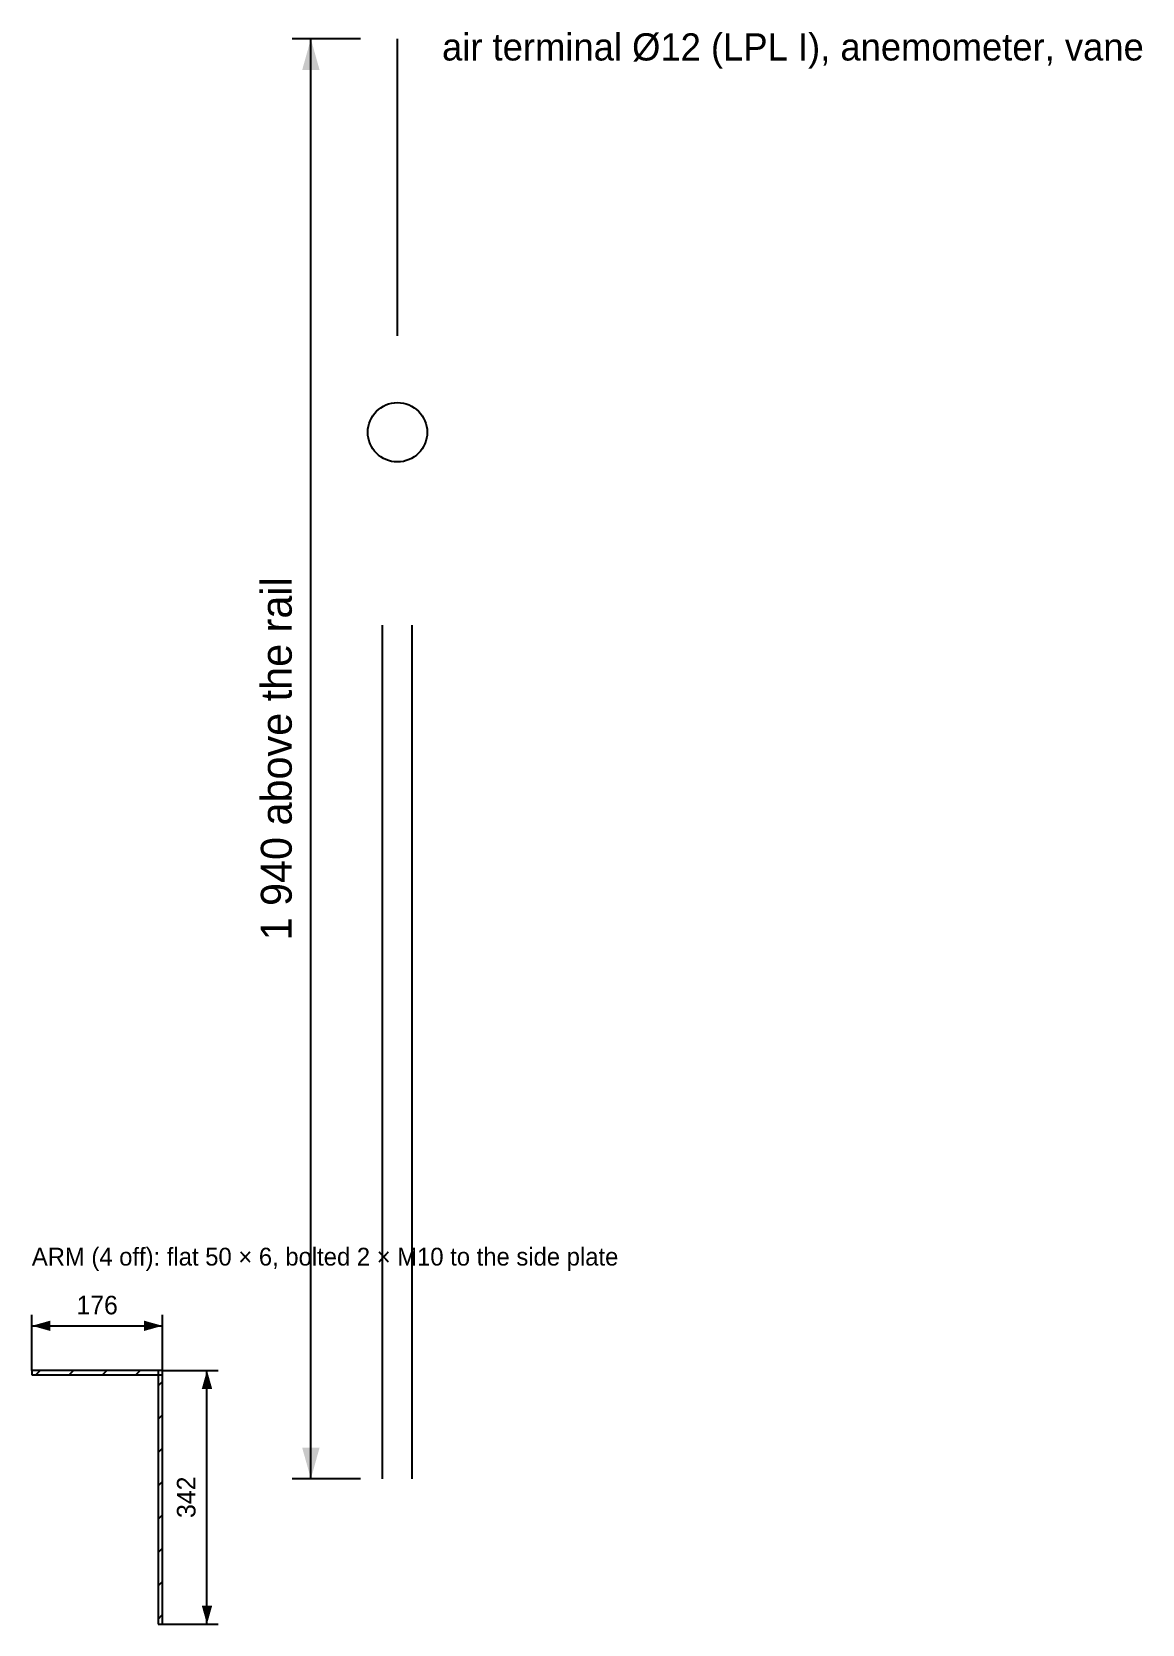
# Model space of a CAD drawing. Header units: millimetres. Extents: x 0 to 1496, y -196 to 1950.
import ezdxf
from ezdxf.enums import TextEntityAlignment as Align

# ---------------------------------------------------------------- set-up
doc = ezdxf.new("R2010")
doc.units = ezdxf.units.MM
for name, color, linetype in [('DIM', 3, 'Continuous'), ('HATCH', 9, 'Continuous'), ('OUTLINE', 7, 'Continuous'), ('TEXT', 3, 'Continuous')]:
    doc.layers.add(name, color=color, linetype=linetype)

msp = doc.modelspace()

# ---------------------------------------------------------------- hatches: boundary and pattern name
at = {"layer": 'DIM'}
for points in [[(376, 1940), (364.3, 1898.3), (387.7, 1898.3)], [(0, 206), (25, 199), (25, 213)], [(176, 206), (151, 213), (151, 199)], [(236, 146), (229, 121), (243, 121)], [(376, 0), (387.7, 41.7), (364.3, 41.7)], [(236, -196), (243, -171), (229, -171)]]:
    msp.add_hatch(color=7, dxfattribs=at).paths.add_polyline_path(points)
at = {"layer": 'HATCH'}
h = msp.add_hatch(dxfattribs=at)
h.set_pattern_fill('ANSI31', scale=10)
h.paths.add_polyline_path([(0, 140), (176, 140), (176, 146), (0, 146)])
h = msp.add_hatch(dxfattribs=at)
h.set_pattern_fill('ANSI31', scale=10)
h.paths.add_polyline_path([(170, -196), (176, -196), (176, 146), (170, 146)])

# ---------------------------------------------------------------- linework, layer by layer
at = {"layer": 'DIM'}
for p, q in [((442.7, 1940), (351, 1940)), ((376, 0), (376, 1940)), ((0, 146), (0, 221)), ((176, 146), (176, 221)), ((0, 206), (176, 206)), ((176, 146), (251, 146)), ((236, -196), (236, 146)), ((442.7, 0), (351, 0)), ((176, -196), (251, -196))]:
    msp.add_line(p, q, dxfattribs=at)
at = {"layer": 'OUTLINE'}
for p, q in [((492.7, 1540), (492.7, 1940)), ((472.7, 0), (472.7, 1150)), ((512.7, 0), (512.7, 1150))]:
    msp.add_line(p, q, dxfattribs=at)
for points in [[(0, 140), (176, 140), (176, 146), (0, 146)], [(170, -196), (176, -196), (176, 146), (170, 146)]]:
    msp.add_lwpolyline(points, close=True, dxfattribs=at)
msp.add_circle((492.7, 1410), 40, dxfattribs=at)

# ---------------------------------------------------------------- texts
at = {"layer": 'DIM'}
for s, height, p in [('1 940 above the rail', 41.667, (362.7, 970)), ('342', 25, (228, -25))]:
    msp.add_text(s, height=height, rotation=90, dxfattribs=at).set_placement(p, align=Align.BOTTOM_CENTER)
msp.add_text('176', height=25, dxfattribs=at).set_placement((88, 214), align=Align.BOTTOM_CENTER)
at = {"layer": 'TEXT'}
for s, height, p in [('air terminal Ø12 (LPL I), anemometer, vane', 36.667, (552.7, 1900)), ('ARM (4 off): flat 50 × 6, bolted 2 × M10 to the side plate', 24, (0, 280))]:
    msp.add_text(s, height=height, dxfattribs=at).set_placement(p, align=Align.BOTTOM_LEFT)

doc.saveas('drawing.dxf')
